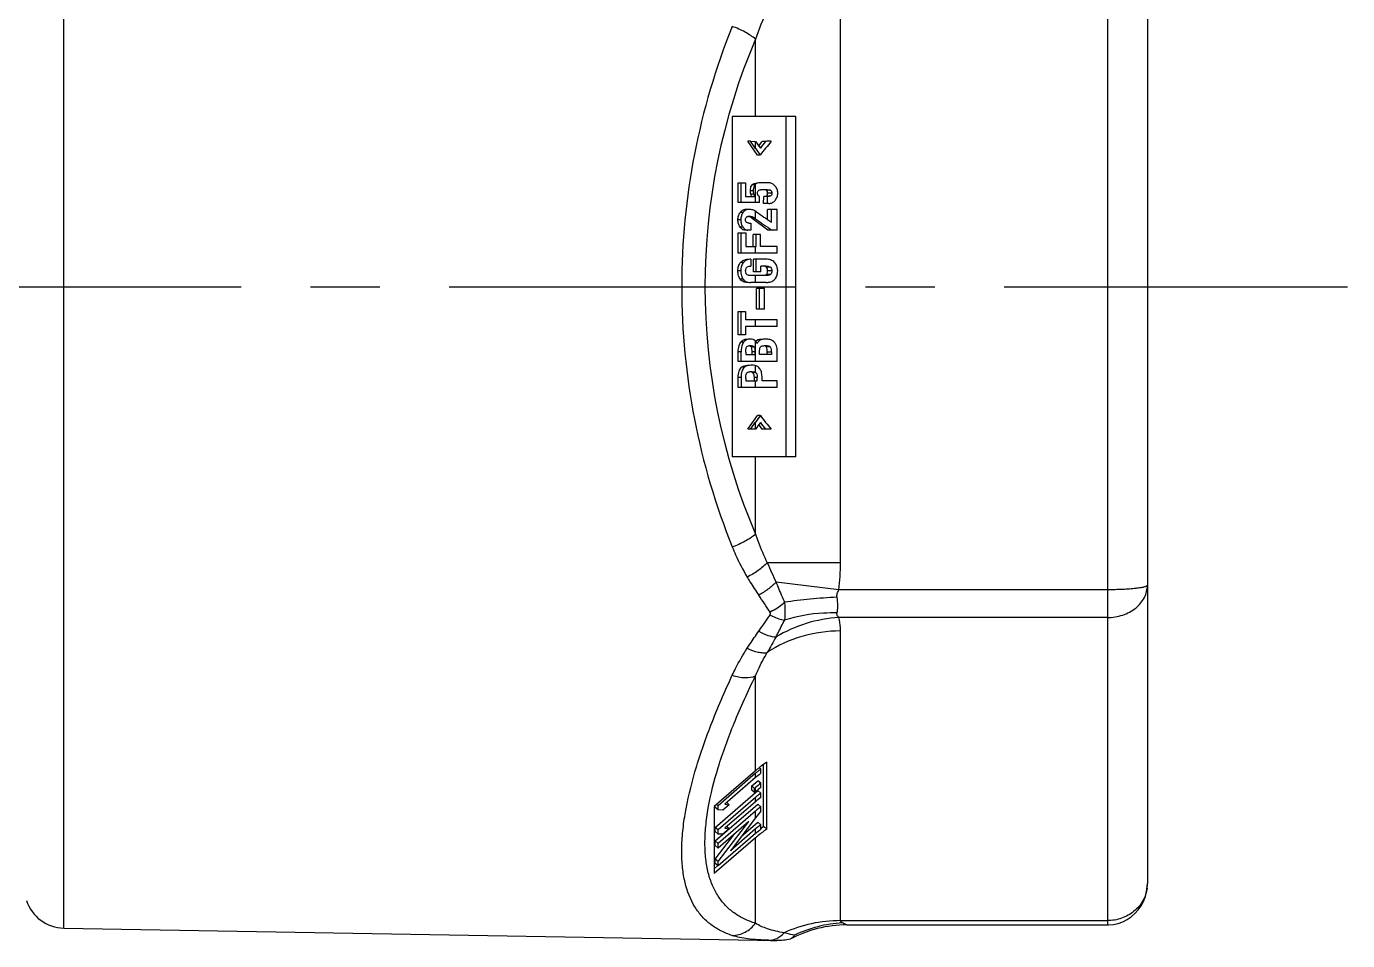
# Model space of a CAD drawing. Header units: millimetres. Extents: x 0 to 420, y 0 to 297.
# Drawn here: x 268.77 to 301.77, y 137.75 to 160.58 of the extents above; entities that cross this region are included whole.
import ezdxf

# ---------------------------------------------------------------- set-up
doc = ezdxf.new("R2010")
doc.units = ezdxf.units.MM
doc.header["$LTSCALE"] = 23.1
doc.linetypes.add('CENTER', pattern=[0.6, 0.375, -0.075, 0.075, -0.075])
doc.layers.get('0').update_dxf_attribs({"linetype": 'CONTINUOUS'})
doc.layers.add('STARTBEZUEGE', color=7, linetype='CONTINUOUS')

msp = doc.modelspace()

# ---------------------------------------------------------------- linework, layer by layer
at = {"color": 9, "linetype": 'CONTINUOUS'}
for p, q in [((269.7058, 138.0637), (269.7058, 170.0962)), ((295.7732, 170.0181), (295.7732, 138.1418)), ((289.1058, 147.183), (289.1058, 161.649)), ((286.9845, 158.3299), (286.9845, 160.2606)), ((286.9845, 157.5344), (286.9845, 157.7097)), ((286.9272, 156.4722), (286.8565, 156.4722)), ((286.969, 156.6219), (286.8983, 156.6219)), ((286.9845, 156.1786), (286.9845, 156.6376)), ((287.3605, 156.4865), (287.2612, 156.4865)), ((286.9378, 156.3908), (286.8671, 156.3908)), ((287.3517, 156.3419), (287.2536, 156.3419)), ((287.3915, 156.4133), (287.2876, 156.4133)), ((286.6738, 155.9338), (286.6031, 155.9338)), ((286.8968, 155.8278), (286.8261, 155.8278)), ((286.9726, 155.7865), (286.9019, 155.7865)), ((286.9845, 155.7776), (286.9845, 155.9671)), ((286.6158, 155.7501), (286.5451, 155.7501)), ((286.6696, 155.5701), (286.5989, 155.5701)), ((286.9845, 154.9144), (286.9845, 155.0858)), ((286.6158, 154.4751), (286.5451, 154.4751)), ((286.6817, 154.6851), (286.611, 154.6851)), ((287.3577, 154.564), (287.2588, 154.564)), ((287.3915, 154.4751), (287.2876, 154.4751)), ((286.6756, 154.2649), (286.6049, 154.2649)), ((286.9845, 154.1858), (286.9845, 154.3572)), ((287.3579, 154.3859), (287.2589, 154.3859)), ((286.9845, 153.0822), (286.9845, 153.2536)), ((286.6865, 152.6919), (286.6158, 152.6919)), ((286.9454, 152.5776), (286.8747, 152.5776)), ((286.9845, 152.2144), (286.9845, 152.7271)), ((287.116, 152.7551), (287.0414, 152.7551)), ((287.3507, 152.5754), (287.2527, 152.5754)), ((286.6234, 152.4544), (286.5527, 152.4544)), ((286.9719, 152.4522), (286.9012, 152.4522)), ((287.3808, 152.4479), (287.2785, 152.4479)), ((286.6234, 151.8136), (286.5527, 151.8136)), ((286.7075, 152.0664), (286.6368, 152.0664)), ((286.9864, 151.9381), (286.9156, 151.9381)), ((287.0269, 151.8094), (286.9557, 151.8094)), ((286.9845, 151.9395), (286.9845, 152.1068)), ((286.9845, 151.5608), (286.9845, 151.7322)), ((286.9845, 150.5215), (286.9845, 150.6979)), ((286.9845, 147.8992), (286.9845, 149.8299)), ((289.1058, 147.183), (287.2777, 147.183)), ((289.0685, 146.5109), (287.4989, 146.7015)), ((295.7732, 146.5109), (289.0685, 146.5109)), ((287.3472, 145.9555), (287.3473, 145.9552)), ((287.3486, 145.8826), (287.3473, 145.8805)), ((295.7732, 145.8181), (289.0685, 145.8181)), ((289.1058, 138.249), (289.1058, 145.482)), ((286.9845, 141.9911), (286.9845, 144.3629)), ((286.9845, 141.8209), (286.9845, 141.9279)), ((286.9845, 141.4663), (286.9845, 141.5733)), ((286.9845, 141.2187), (286.9845, 141.3258)), ((286.9845, 140.8186), (286.9845, 140.9846)), ((286.9845, 140.4226), (286.9845, 140.5376)), ((286.9845, 138.1822), (286.9845, 140.3159)), ((289.1058, 138.249), (295.7732, 138.249))]:
    msp.add_line(p, q, dxfattribs=at)
at = {"color": 7, "linetype": 'CONTINUOUS'}
for p, q in [((296.7732, 168.9875), (296.7732, 139.1728)), ((287.9897, 158.3299), (286.4046, 158.3299)), ((286.4046, 158.3299), (286.4046, 149.8299)), ((287.7481, 149.8299), (287.7481, 158.3299)), ((287.9897, 149.8299), (287.9897, 158.3299)), ((286.8598, 157.7108), (286.7891, 157.7108)), ((287.0315, 157.3679), (286.7891, 157.7108)), ((286.8598, 157.7108), (286.9845, 157.7097)), ((286.9845, 157.5344), (286.8598, 157.7108)), ((287.0683, 157.5936), (287.1504, 157.7097)), ((287.2344, 157.7097), (287.1504, 157.7097)), ((287.1055, 157.3679), (287.0315, 157.3679)), ((286.5527, 156.6715), (286.737, 156.6715)), ((286.5527, 156.1786), (286.5527, 156.6715)), ((286.6234, 156.1786), (286.6234, 156.6715)), ((286.737, 156.6715), (286.737, 156.334)), ((287.3279, 156.6715), (287.0879, 156.6715)), ((287.282, 156.5001), (287.1127, 156.5001)), ((287.0864, 156.1786), (286.5527, 156.1786)), ((286.737, 156.334), (286.9666, 156.334)), ((287.0864, 156.1786), (287.0864, 156.334)), ((287.1876, 156.1572), (287.1883, 156.334)), ((287.3192, 156.1572), (287.1876, 156.1572)), ((287.2769, 156.334), (287.1883, 156.334)), ((287.2769, 156.334), (287.276, 156.1572)), ((286.7908, 156.0072), (286.7201, 156.0072)), ((287.2929, 155.4919), (286.9019, 155.7865)), ((286.9845, 155.7776), (286.9726, 155.7865)), ((287.5287, 156.0072), (287.28, 156.0072)), ((287.28, 155.7605), (287.28, 156.0072)), ((287.3825, 155.6933), (287.3825, 156.0072)), ((287.5287, 155.4929), (287.5287, 156.0072)), ((286.8658, 155.4929), (286.7194, 155.4929)), ((286.8211, 155.6697), (286.8658, 155.6697)), ((286.8658, 155.6697), (286.8658, 155.4929)), ((287.3977, 155.4919), (287.2929, 155.4919)), ((286.5527, 155.4286), (286.7393, 155.4286)), ((286.5527, 154.9144), (286.5527, 155.4286)), ((286.6234, 154.9144), (286.6234, 155.4286)), ((286.7393, 155.4286), (286.7393, 155.0858)), ((287.1119, 155.3858), (286.9262, 155.3858)), ((286.9262, 155.0858), (286.9262, 155.3858)), ((286.9969, 155.0858), (286.9969, 155.3858)), ((287.1119, 155.0858), (287.1119, 155.3858)), ((287.5287, 154.9144), (286.5527, 154.9144)), ((286.7393, 155.0858), (286.9969, 155.0858)), ((287.5287, 155.0858), (287.1119, 155.0858)), ((287.5287, 154.9144), (287.5287, 155.0858)), ((286.8658, 154.7644), (286.8658, 154.5929)), ((287.2521, 154.7644), (286.9338, 154.7644)), ((286.9338, 154.4504), (286.9338, 154.7644)), ((287.1167, 154.4504), (286.9338, 154.4504)), ((287.0046, 154.4504), (287.0046, 154.7644)), ((287.2521, 154.5929), (287.1167, 154.5929)), ((287.1167, 154.4504), (287.1167, 154.5929)), ((287.253, 154.3572), (286.859, 154.3572)), ((287.253, 154.1858), (286.859, 154.1858)), ((287.2117, 154.0347), (287.0088, 154.0347)), ((287.0088, 153.5215), (287.0088, 154.0347)), ((287.0816, 153.5215), (287.0816, 154.0347)), ((287.2117, 153.5215), (287.2117, 154.0347)), ((286.5527, 153.4572), (286.7385, 153.4572)), ((286.5527, 152.8786), (286.5527, 153.4572)), ((286.6234, 152.8786), (286.6234, 153.4572)), ((286.7385, 153.4572), (286.7385, 153.2536)), ((287.2117, 153.5215), (287.0088, 153.5215)), ((287.5287, 153.2536), (286.7385, 153.2536)), ((287.5287, 153.0822), (287.5287, 153.2536)), ((286.7385, 152.8786), (286.5527, 152.8786)), ((287.5287, 153.0822), (286.7385, 153.0822)), ((286.7385, 153.0822), (286.7385, 152.8786)), ((287.5287, 152.2144), (287.5287, 152.4608)), ((286.5527, 152.2144), (286.5527, 152.4544)), ((287.5287, 152.2144), (286.5527, 152.2144)), ((286.6234, 152.2144), (286.6234, 152.4544)), ((286.7393, 152.4458), (286.7393, 152.3858)), ((286.7393, 152.3858), (286.9734, 152.3858)), ((286.9027, 152.3858), (286.9012, 152.4522)), ((286.9734, 152.3858), (286.9719, 152.4522)), ((287.0816, 152.3858), (287.0816, 152.4394)), ((287.3825, 152.3858), (287.0816, 152.3858)), ((287.28, 152.3858), (287.2785, 152.4479)), ((286.5527, 151.5608), (286.5527, 151.8136)), ((286.6234, 151.8136), (286.6234, 151.5608)), ((286.8552, 151.9583), (286.8954, 151.9583)), ((286.9557, 151.7322), (286.9557, 151.8094)), ((287.0269, 151.7322), (287.0269, 151.8094)), ((287.149, 151.7322), (287.149, 151.8008)), ((287.5287, 151.5608), (286.5527, 151.5608)), ((286.7393, 151.7901), (286.7393, 151.7322)), ((286.7393, 151.7322), (287.0269, 151.7322)), ((287.5287, 151.7322), (287.149, 151.7322)), ((287.5287, 151.5608), (287.5287, 151.7322)), ((286.7891, 150.5215), (287.0315, 150.8644)), ((287.1055, 150.8644), (287.0315, 150.8644)), ((286.9845, 150.5215), (286.7891, 150.5215)), ((286.8598, 150.5215), (286.9845, 150.6979)), ((287.1504, 150.5215), (287.0683, 150.6377)), ((287.3763, 150.5215), (287.1504, 150.5215)), ((287.9897, 149.8299), (286.4046, 149.8299)), ((287.4142, 145.9911), (287.3473, 145.9552)), ((287.3473, 145.8805), (287.4106, 145.849)), ((286.9845, 141.9911), (285.9526, 141.0974)), ((286.9845, 141.9279), (286.051, 141.1195)), ((287.1155, 142.0347), (287.0774, 142.0677)), ((287.1155, 141.9277), (287.1155, 142.0347)), ((287.1813, 140.6088), (287.1813, 142.1467)), ((287.2689, 140.5329), (287.2689, 142.2081)), ((286.9845, 141.8209), (286.2204, 141.1591)), ((286.8886, 141.6128), (287.04, 141.7439)), ((286.9593, 141.5515), (286.8886, 141.6128)), ((286.8886, 141.5057), (286.8886, 141.6128)), ((286.9845, 141.5733), (286.9593, 141.5515)), ((287.1145, 141.6794), (287.04, 141.7439)), ((287.1145, 141.5723), (287.1145, 141.6794)), ((285.9803, 140.5786), (287.0409, 141.4971)), ((286.9845, 141.3258), (286.051, 140.5173)), ((286.9593, 141.4445), (286.8886, 141.5057)), ((286.9593, 141.4445), (286.9593, 141.5515)), ((286.9845, 141.4663), (286.9593, 141.4445)), ((287.1155, 141.4326), (287.0409, 141.4971)), ((287.1155, 141.3255), (287.1155, 141.4326)), ((285.9526, 141.0974), (285.9526, 139.4222)), ((285.9803, 140.2374), (287.0409, 141.1559)), ((285.9803, 141.0737), (285.9803, 141.1214)), ((286.051, 141.0124), (285.9803, 141.0737)), ((286.051, 141.1195), (286.0145, 141.1511)), ((286.051, 141.0124), (286.051, 141.1195)), ((286.1693, 141.0078), (286.051, 141.0124)), ((286.9845, 140.9846), (286.051, 140.1761)), ((286.3263, 141.1438), (286.1693, 141.0078)), ((286.9845, 141.2187), (286.2204, 140.557)), ((286.2204, 141.1591), (286.3263, 141.1438)), ((286.3263, 141.1438), (286.2645, 141.1974)), ((287.1155, 141.0914), (287.0409, 141.1559)), ((287.1155, 140.9823), (287.1155, 141.0914)), ((286.051, 139.7252), (286.8136, 140.7228)), ((286.8136, 140.7228), (286.051, 140.0624)), ((286.3263, 140.5417), (286.2645, 140.5952)), ((286.9845, 140.8186), (286.3566, 139.9939)), ((286.6303, 140.3534), (287.0419, 140.7098)), ((287.1165, 140.6452), (287.0419, 140.7098)), ((287.1155, 140.5294), (287.1165, 140.6452)), ((287.1157, 140.552), (287.1813, 140.6088)), ((287.2689, 140.5329), (287.1813, 140.6088)), ((286.9845, 140.3159), (285.9526, 139.4222)), ((286.051, 140.5173), (285.9803, 140.5786)), ((285.9803, 140.4715), (285.9803, 140.5786)), ((286.051, 140.4103), (285.9803, 140.4715)), ((285.9803, 139.7864), (286.4659, 140.4217)), ((286.051, 140.4103), (286.051, 140.5173)), ((286.9845, 140.4226), (286.051, 139.6141)), ((286.1693, 140.4057), (286.051, 140.4103)), ((286.3263, 140.5417), (286.1693, 140.4057)), ((286.2204, 140.557), (286.3263, 140.5417)), ((286.9845, 140.5376), (286.3566, 139.9939)), ((286.051, 140.1761), (285.9803, 140.2374)), ((285.9803, 140.1236), (285.9803, 140.2374)), ((286.051, 140.0624), (285.9803, 140.1236)), ((286.051, 140.0624), (286.051, 140.1761)), ((285.9526, 139.5447), (286.0432, 139.6232)), ((286.051, 139.7252), (285.9803, 139.7864)), ((285.9803, 139.6754), (285.9803, 139.7864)), ((286.051, 139.6141), (285.9803, 139.6754)), ((286.051, 139.6141), (286.051, 139.7252)), ((296.7732, 139.1724), (296.7732, 139.1728)), ((269.7058, 138.0637), (287.5156, 137.7528)), ((289.2678, 138.1418), (295.7732, 138.1418))]:
    msp.add_line(p, q, dxfattribs=at)
msp.add_lwpolyline([(295.7732, 138.1418), (295.8054, 138.1424), (295.9255, 138.1538), (296.0433, 138.18), (296.1575, 138.2208), (296.2665, 138.2756), (296.3684, 138.3439), (296.4619, 138.4247), (296.5453, 138.5169), (296.6173, 138.6193), (296.6768, 138.7306), (296.7231, 138.85), (296.7547, 138.9753), (296.771, 139.1048), (296.7732, 139.1724)], dxfattribs=at)
at = {"color": 9, "linetype": 'CONTINUOUS'}
for centre, radius, start, end in [((302.4476, 154.0899), 17.3056, 157.97597, 180.03294), ((301.4785, 154.08), 15.7568, 156.90482, 203.09525), ((302.4476, 154.07), 17.3055, 179.96701, 202.02408), ((329.7988, 166.4261), 46.6727, 204.34942, 204.99988), ((271.6401, 135.7408), 18.7363, 33.03589, 34.57966), ((286.4941, 147.619), 1.8699, 299.47556, 310.57956), ((277.8774, 152.1265), 11.3441, 324.0976, 326.59269), ((344.8543, 112.4373), 66.1192, 150.164233, 150.551788), ((295.9141, 139.1732), 0.8591, 352.64456, 353.44194), ((295.913, 139.1733), 0.8602, 353.4452, 359.96317), ((289.3436, 134.9811), 3.2179, 93.34777, 115.51671), ((287.7316, 150.2125), 12.4616, 268.06365, 268.98877)]:
    msp.add_arc(centre, radius, start, end, dxfattribs=at)
at = {"color": 7, "linetype": 'CONTINUOUS'}
for centre, radius, start, end in [((293.4892, 162.3396), 7.9846, 215.44029, 216.92631), ((287.0747, 156.5337), 0.1376, 137.82759, 140.15522), ((287.0713, 156.5368), 0.133, 130.74538, 137.84451), ((286.7509, 155.5825), 0.2565, 72.95037, 80.37525), ((286.822, 155.5841), 0.2549, 72.93312, 90.02508), ((286.8044, 155.6693), 0.3481, 58.83137, 61.11596), ((287.2046, 154.4404), 0.077, 305.77537, 314.8836), ((287.2011, 154.4436), 0.0817, 315.02974, 324.40305), ((287.0913, 152.6345), 0.1304, 112.46668, 121.61025), ((293.4892, 145.8916), 7.9846, 143.07372, 144.55974), ((288.8533, 139.833), 2.8547, 129.10236, 130.89121), ((288.8465, 139.7779), 2.8442, 130.06712, 130.89295), ((288.8646, 139.6493), 2.8723, 127.51413, 130.88588), ((288.8641, 139.7568), 2.8717, 128.35591, 130.06567), ((288.8701, 139.8125), 2.8813, 128.48266, 129.10419), ((288.8754, 139.8058), 2.8898, 128.29424, 128.48287), ((288.8813, 139.7352), 2.8993, 127.52049, 128.35726), ((288.8826, 139.7966), 2.9015, 127.33512, 128.29372), ((288.9125, 139.7569), 2.9512, 123.8426, 127.32773), ((288.8644, 139.402), 2.8721, 127.53914, 130.88599), ((288.8644, 139.295), 2.8721, 127.53914, 130.88599), ((288.8586, 139.1614), 2.863, 128.3538, 130.88919), ((288.8646, 139.0472), 2.8723, 127.51413, 130.88588), ((288.8813, 139.1331), 2.8993, 127.52049, 128.35726), ((288.8646, 138.813), 2.8723, 127.51413, 130.88588), ((288.8648, 138.3659), 2.8726, 127.48912, 130.88577), ((288.8646, 138.251), 2.8723, 127.51413, 130.88588), ((288.8502, 138.1614), 2.85, 129.51442, 130.89209), ((288.8631, 138.146), 2.8701, 129.10432, 129.51557), ((288.8848, 138.1188), 2.9049, 126.27376, 129.09931), ((288.919, 138.0723), 2.9626, 123.84634, 126.2748), ((269.7233, 139.0635), 1, 198.18159, 269), ((289.2678, 135.1418), 3, 90, 118.2099)]:
    msp.add_arc(centre, radius, start, end, dxfattribs=at)
for centre, major_axis, ratio, start_param, end_param in [((289.1058, 157.5344), (-2.7716, 2.7716), 0.4142136, 1.1780978, 1.2336084), ((289.1058, 157.202), (2.7734, 2.7612), 0.4142107, -4.4890869, -4.3736411), ((289.1058, 157.375), (2.7716, 2.7716), 0.4142136, -4.4314756, -4.3755577), ((289.1058, 157.7077), (3, 0.0129), 0.0043128, 2.1852194, 2.2443897), ((289.1058, 155.7776), (2.9713, -1.2757), 0.3243691, -2.2178229, -2.0381616), ((289.1058, 155.9699), (2.9711, -1.279), 0.3248481, -2.2017754, -2.0437641), ((289.1058, 155.4881), (3, 0.0148), 0.0049435, 2.1243309, 2.1765087), ((289.1058, 167.4042), (-2.1226, 87.0002), 0.0243684, -4.5402146, -4.5394895), ((289.1058, 150.6979), (2.7716, 2.7716), 0.4142136, 1.9079848, 1.9634954), ((289.1058, 151.0303), (-2.7734, 2.7612), 0.4142107, 1.2320478, 1.3474937), ((289.1058, 150.8562), (-2.7716, 2.7716), 0.4142136, 1.2339655, 1.2898834), ((289.1058, 138.9815), (1.8107, 3.0118), 0.7941975, 1.3733751, 1.4333536)]:
    msp.add_ellipse(centre, major_axis=major_axis, ratio=ratio, start_param=start_param, end_param=end_param, dxfattribs=at)
at = {"color": 9, "linetype": 'CONTINUOUS'}
for points, knots in [([(287.6995, 161.649), (287.5365, 161.4454), (287.2623, 160.9951), (287.068, 160.5087), (286.9845, 160.2606)], [0, 0, 0, 0, 0.499119, 1, 1, 1, 1]), ([(286.9845, 160.2606), (286.9465, 160.293), (286.8621, 160.3559), (286.6724, 160.4706), (286.5147, 160.5407), (286.4049, 160.5794)], [0, 0, 0, 0, 0.2254277, 0.4741707, 1, 1, 1, 1]), ([(286.9845, 147.8993), (286.9465, 147.8669), (286.8621, 147.804), (286.6724, 147.6893), (286.5147, 147.6192), (286.4049, 147.5805)], [0, 0, 0, 0, 0.2254278, 0.4741707, 1, 1, 1, 1]), ([(286.9845, 147.8992), (287.0052, 147.8379), (287.0909, 147.5945), (287.1916, 147.3561), (287.2777, 147.183)], [0, 0, 0, 0, 0.2507749, 1, 1, 1, 1]), ([(286.4049, 147.5805), (286.4313, 147.5154), (286.5407, 147.2576), (286.6684, 147.0074), (286.7763, 146.8274)], [0, 0, 0, 0, 0.2508523, 1, 1, 1, 1]), ([(287.2777, 147.183), (287.2069, 147.112), (287.0471, 146.981), (286.8704, 146.8745), (286.7763, 146.8274)], [0, 0, 0, 0, 0.4876151, 1, 1, 1, 1]), ([(286.7763, 146.8274), (286.7993, 146.7889), (286.8925, 146.6357), (286.9901, 146.4852), (287.0664, 146.3747)], [0, 0, 0, 0, 0.2505215, 1, 1, 1, 1]), ([(287.4989, 146.7015), (287.4356, 146.6377), (287.2978, 146.5191), (287.146, 146.4192), (287.0664, 146.3747)], [0, 0, 0, 0, 0.4962703, 1, 1, 1, 1]), ([(287.4989, 146.7015), (287.5153, 146.6584), (287.5814, 146.489), (287.6531, 146.3218), (287.7105, 146.1988)], [0, 0, 0, 0, 0.2535962, 1, 1, 1, 1]), ([(295.7732, 145.8181), (295.9028, 145.8181), (296.1573, 145.858), (296.4876, 146.0311), (296.6818, 146.2592), (296.76, 146.4665), (296.7731, 146.5736), (296.7732, 146.6263)], [0, 0, 0, 0, 0.2742795, 0.53466, 0.7743442, 0.8883212, 1, 1, 1, 1]), ([(296.7732, 146.6263), (296.7731, 146.6165), (296.7546, 146.6027), (296.7282, 146.5918), (296.6948, 146.581), (296.6532, 146.5711), (296.5812, 146.5574), (296.4727, 146.5429), (296.323, 146.529), (296.087, 146.5148), (295.9011, 146.5109), (295.7732, 146.5109)], [0, 0, 0, 0, 0.0289746, 0.0545398, 0.0884791, 0.1306866, 0.1809112, 0.3038346, 0.4531189, 0.623276, 1, 1, 1, 1]), ([(289.0202, 146.3232), (288.7959, 146.314), (288.358, 146.2846), (287.9222, 146.2316), (287.7105, 146.1988)], [0, 0, 0, 0, 0.5117301, 1, 1, 1, 1]), ([(287.7105, 146.1988), (287.7107, 146.1779), (287.7133, 146.1366), (287.7181, 146.0566), (287.7221, 145.9608), (287.7184, 145.8683), (287.7135, 145.7992), (287.7108, 145.7665), (287.7105, 145.7508)], [0, 0, 0, 0, 0.1401358, 0.2761593, 0.5365535, 0.780707, 0.8946243, 1, 1, 1, 1]), ([(289.0202, 146.3232), (289.0137, 146.355), (289.0222, 146.4234), (289.0519, 146.4821), (289.0685, 146.5109)], [0, 0, 0, 0, 0.4946711, 1, 1, 1, 1]), ([(289.0202, 145.9312), (289.0282, 145.9587), (289.037, 146.0188), (289.0403, 146.15), (289.0345, 146.2536), (289.0202, 146.3232)], [0, 0, 0, 0, 0.2173461, 0.4592443, 1, 1, 1, 1]), ([(287.3486, 145.8826), (287.3481, 145.8818), (287.3462, 145.8788), (287.3486, 145.8836), (287.3497, 145.8858), (287.3512, 145.8894), (287.352, 145.893), (287.3533, 145.899), (287.3548, 145.9068), (287.3554, 145.9197), (287.3543, 145.9323), (287.352, 145.9431), (287.3499, 145.9498), (287.3478, 145.9532), (287.347, 145.9555)], [0, 0, 0, 0, 0.0354534, 0.0681066, 0.1188275, 0.1556389, 0.2050531, 0.2603738, 0.3835444, 0.5007336, 0.7387678, 0.8520226, 0.9129495, 1, 1, 1, 1]), ([(289.0202, 145.9312), (288.9076, 145.9345), (288.4656, 145.9293), (288.0237, 145.852), (287.7105, 145.7508)], [0, 0, 0, 0, 0.2550732, 1, 1, 1, 1]), ([(289.0685, 145.8181), (289.0603, 145.8252), (289.0447, 145.8404), (289.026, 145.8669), (289.0153, 145.8982), (289.0172, 145.9206), (289.0202, 145.9312)], [0, 0, 0, 0, 0.2519813, 0.4992206, 0.744004, 1, 1, 1, 1]), ([(287.4106, 145.849), (287.4611, 145.8252), (287.559, 145.7854), (287.6615, 145.7587), (287.7105, 145.7508)], [0, 0, 0, 0, 0.529213, 1, 1, 1, 1]), ([(289.0685, 145.8181), (288.7925, 145.8013), (288.2441, 145.7011), (287.7346, 145.4745), (287.4989, 145.3326)], [0, 0, 0, 0, 0.5012852, 1, 1, 1, 1]), ([(287.4989, 145.3326), (287.5156, 145.3664), (287.5851, 145.5063), (287.6555, 145.6457), (287.7105, 145.7507)], [0, 0, 0, 0, 0.2411098, 1, 1, 1, 1]), ([(289.1058, 145.482), (289.1058, 145.5101), (289.1033, 145.6229), (289.0885, 145.7357), (289.0685, 145.8181)], [0, 0, 0, 0, 0.2487204, 1, 1, 1, 1]), ([(286.7763, 145.0505), (286.7994, 145.0861), (286.8936, 145.229), (286.9909, 145.37), (287.0664, 145.4742)], [0, 0, 0, 0, 0.2479172, 1, 1, 1, 1]), ([(287.0664, 145.4742), (287.1394, 145.4336), (287.2787, 145.3696), (287.4298, 145.3351), (287.4989, 145.3326)], [0, 0, 0, 0, 0.5472456, 1, 1, 1, 1]), ([(289.1058, 145.482), (288.7807, 145.482), (288.1354, 145.3914), (287.5416, 145.1195), (287.2777, 144.9439)], [0, 0, 0, 0, 0.5063261, 1, 1, 1, 1]), ([(286.4049, 144.3769), (286.4315, 144.4339), (286.5434, 144.6647), (286.6706, 144.8883), (286.7763, 145.0505)], [0, 0, 0, 0, 0.2453915, 1, 1, 1, 1]), ([(286.7763, 145.0505), (286.8625, 145.009), (286.9926, 144.9604), (287.1643, 144.9354), (287.2422, 144.9381), (287.2777, 144.9439)], [0, 0, 0, 0, 0.553214, 0.7920344, 1, 1, 1, 1]), ([(286.9845, 144.3629), (287.0053, 144.4118), (287.0931, 144.6103), (287.1936, 144.8033), (287.2777, 144.9439)], [0, 0, 0, 0, 0.2450096, 1, 1, 1, 1]), ([(286.4049, 137.8774), (286.3077, 137.9086), (286.1205, 137.9843), (285.8651, 138.1427), (285.6443, 138.3447), (285.3928, 138.6815), (285.2318, 139.1053), (285.1542, 139.5792), (285.1351, 139.9889), (285.1578, 140.4356), (285.2467, 141.1035), (285.4674, 142.0148), (285.8703, 143.1738), (286.2136, 143.9668), (286.4049, 144.3769)], [0, 0, 0, 0, 0.0422442, 0.0831395, 0.1237756, 0.1654001, 0.2561897, 0.3076485, 0.3639798, 0.4255678, 0.49258, 0.6426299, 0.8126757, 1, 1, 1, 1]), ([(286.9845, 138.1822), (286.8879, 138.2118), (286.7019, 138.2833), (286.4471, 138.4333), (286.2262, 138.6248), (286.0424, 138.8582), (285.8982, 139.1327), (285.7951, 139.4473), (285.7339, 139.8005), (285.7147, 140.1911), (285.7375, 140.617), (285.8269, 141.2538), (286.0485, 142.1218), (286.4516, 143.2229), (286.794, 143.9745), (286.9845, 144.3629)], [0, 0, 0, 0, 0.0435738, 0.0855323, 0.1269082, 0.168933, 0.2128888, 0.2599595, 0.3111142, 0.3670568, 0.4282265, 0.4948251, 0.6441055, 0.813438, 1, 1, 1, 1]), ([(286.4049, 144.3769), (286.5076, 144.3434), (286.7016, 144.3036), (286.9038, 144.3274), (286.9845, 144.3629)], [0, 0, 0, 0, 0.5508278, 1, 1, 1, 1]), ([(296.7661, 139.0633), (296.759, 139.0079), (296.7336, 138.8978), (296.6642, 138.7423), (296.5655, 138.6009), (296.3985, 138.4365), (296.1339, 138.2892), (295.8936, 138.249), (295.7732, 138.249)], [0, 0, 0, 0, 0.1198453, 0.2408753, 0.3634751, 0.4879747, 0.7415093, 1, 1, 1, 1]), ([(286.4049, 137.8774), (286.5148, 137.8804), (286.7395, 137.9411), (286.9149, 138.0922), (286.9845, 138.1822)], [0, 0, 0, 0, 0.4915857, 1, 1, 1, 1]), ([(287.6995, 137.9458), (287.5586, 137.9691), (287.311, 138.0226), (287.0775, 138.1246), (286.9845, 138.1822)], [0, 0, 0, 0, 0.5663488, 1, 1, 1, 1]), ([(287.3105, 137.758), (287.3811, 137.7577), (287.5301, 137.7941), (287.6481, 137.8889), (287.6995, 137.9458)], [0, 0, 0, 0, 0.4791996, 1, 1, 1, 1]), ([(289.1058, 138.249), (288.8629, 138.249), (288.3792, 138.1982), (287.9171, 138.0458), (287.6995, 137.9458)], [0, 0, 0, 0, 0.5036028, 1, 1, 1, 1]), ([(287.9574, 137.8851), (287.8925, 137.8984), (287.8064, 137.9186), (287.7208, 137.9404), (287.6995, 137.9458)], [0, 0, 0, 0, 0.7507789, 1, 1, 1, 1]), ([(289.1557, 138.1935), (289.1489, 138.1967), (289.1361, 138.2034), (289.1198, 138.216), (289.1085, 138.2312), (289.1058, 138.2432), (289.1058, 138.249)], [0, 0, 0, 0, 0.2883105, 0.5479719, 0.7799099, 1, 1, 1, 1]), ([(289.2678, 138.1418), (289.2706, 138.1409), (289.2467, 138.1511), (289.2363, 138.1567), (289.1954, 138.175), (289.1705, 138.1866), (289.1557, 138.1935)], [0, 0, 0, 0, 0.0736865, 0.2842035, 0.6033851, 1, 1, 1, 1]), ([(287.3105, 137.758), (287.1361, 137.764), (286.8312, 137.7811), (286.5292, 137.8374), (286.4049, 137.8774)], [0, 0, 0, 0, 0.5719629, 1, 1, 1, 1])]:
    msp.add_open_spline(points, degree=3, knots=knots, dxfattribs=at)
at = {"color": 7, "linetype": 'CONTINUOUS'}
for points, knots in [([(286.8565, 156.4722), (286.8565, 156.4878), (286.859, 156.5397), (286.8748, 156.5937), (286.8983, 156.6219)], [0, 0, 0, 0, 0.2985455, 1, 1, 1, 1]), ([(286.8671, 156.3908), (286.8653, 156.3968), (286.8588, 156.4235), (286.8565, 156.4511), (286.8565, 156.4722)], [0, 0, 0, 0, 0.229131, 1, 1, 1, 1]), ([(286.8983, 156.6219), (286.9116, 156.6377), (286.9479, 156.6647), (286.9921, 156.6715), (287.0148, 156.6715)], [0, 0, 0, 0, 0.4764544, 1, 1, 1, 1]), ([(286.969, 156.6219), (286.9619, 156.6134), (286.9336, 156.5686), (286.9272, 156.5136), (286.9272, 156.4722)], [0, 0, 0, 0, 0.2116012, 1, 1, 1, 1]), ([(286.9272, 156.4722), (286.9272, 156.4647), (286.928, 156.4373), (286.9323, 156.4099), (286.9378, 156.3908)], [0, 0, 0, 0, 0.2738353, 1, 1, 1, 1]), ([(287.0879, 156.6715), (287.0698, 156.6715), (287.0326, 156.6675), (286.9987, 156.6498), (286.9845, 156.6376)], [0, 0, 0, 0, 0.4927439, 1, 1, 1, 1]), ([(287.0338, 156.4229), (287.0338, 156.4349), (287.0366, 156.458), (287.0504, 156.4775), (287.0587, 156.4841)], [0, 0, 0, 0, 0.5310069, 1, 1, 1, 1]), ([(287.0587, 156.4841), (287.0626, 156.4872), (287.0789, 156.4972), (287.0986, 156.5001), (287.1127, 156.5001)], [0, 0, 0, 0, 0.2596394, 1, 1, 1, 1]), ([(287.2612, 156.4865), (287.2537, 156.4915), (287.2361, 156.497), (287.2185, 156.499), (287.2097, 156.4996)], [0, 0, 0, 0, 0.506846, 1, 1, 1, 1]), ([(287.2876, 156.4133), (287.2876, 156.4198), (287.2867, 156.4437), (287.2796, 156.47), (287.2666, 156.4821)], [0, 0, 0, 0, 0.2678669, 1, 1, 1, 1]), ([(287.282, 156.5001), (287.2952, 156.5001), (287.3217, 156.4987), (287.3488, 156.4932), (287.3605, 156.4865)], [0, 0, 0, 0, 0.4946324, 1, 1, 1, 1]), ([(287.4758, 156.5944), (287.4569, 156.6173), (287.4134, 156.6571), (287.3553, 156.6715), (287.3279, 156.6715)], [0, 0, 0, 0, 0.5198632, 1, 1, 1, 1]), ([(287.3605, 156.4865), (287.366, 156.4833), (287.3764, 156.4744), (287.3895, 156.4495), (287.3915, 156.4277), (287.3915, 156.4133)], [0, 0, 0, 0, 0.2309828, 0.4794859, 1, 1, 1, 1]), ([(287.5399, 156.4144), (287.5399, 156.4474), (287.5296, 156.5129), (287.4959, 156.5699), (287.4758, 156.5944)], [0, 0, 0, 0, 0.5106535, 1, 1, 1, 1]), ([(286.8959, 156.334), (286.8928, 156.3378), (286.8802, 156.355), (286.8716, 156.375), (286.8671, 156.3908)], [0, 0, 0, 0, 0.230048, 1, 1, 1, 1]), ([(286.9378, 156.3908), (286.9394, 156.3851), (286.9462, 156.3649), (286.9569, 156.346), (286.9666, 156.334)], [0, 0, 0, 0, 0.2760631, 1, 1, 1, 1]), ([(287.0864, 156.334), (287.0782, 156.334), (287.0605, 156.3417), (287.0508, 156.3569), (287.0464, 156.3652)], [0, 0, 0, 0, 0.4656135, 1, 1, 1, 1]), ([(287.2536, 156.3419), (287.2605, 156.3454), (287.274, 156.3563), (287.281, 156.372), (287.2835, 156.3805)], [0, 0, 0, 0, 0.4639662, 1, 1, 1, 1]), ([(287.3517, 156.3419), (287.3459, 156.3394), (287.3333, 156.3368), (287.3082, 156.3343), (287.2894, 156.334), (287.2769, 156.334)], [0, 0, 0, 0, 0.2538624, 0.5043383, 1, 1, 1, 1]), ([(287.3192, 156.1572), (287.3472, 156.1572), (287.4062, 156.1722), (287.4514, 156.2114), (287.4714, 156.2341)], [0, 0, 0, 0, 0.4808693, 1, 1, 1, 1]), ([(287.3915, 156.4133), (287.3915, 156.3982), (287.3877, 156.375), (287.3697, 156.3518), (287.3578, 156.3446), (287.3517, 156.3419)], [0, 0, 0, 0, 0.5247993, 0.7704828, 1, 1, 1, 1]), ([(287.4714, 156.2341), (287.4926, 156.258), (287.5287, 156.3145), (287.5399, 156.3809), (287.5399, 156.4144)], [0, 0, 0, 0, 0.4885516, 1, 1, 1, 1]), ([(286.5451, 155.7501), (286.5451, 155.7834), (286.5538, 155.8491), (286.5842, 155.9082), (286.6031, 155.9338)], [0, 0, 0, 0, 0.5121337, 1, 1, 1, 1]), ([(286.6031, 155.9338), (286.6186, 155.9549), (286.6446, 155.9832), (286.688, 156.004), (286.7096, 156.0072), (286.7201, 156.0072)], [0, 0, 0, 0, 0.5498619, 0.7797837, 1, 1, 1, 1]), ([(286.6738, 155.9338), (286.6549, 155.9082), (286.6246, 155.8491), (286.6158, 155.7834), (286.6158, 155.7501)], [0, 0, 0, 0, 0.4878663, 1, 1, 1, 1]), ([(286.7908, 156.0072), (286.7803, 156.0072), (286.7587, 156.004), (286.7153, 155.9832), (286.6893, 155.9549), (286.6738, 155.9338)], [0, 0, 0, 0, 0.2202163, 0.4501381, 1, 1, 1, 1]), ([(286.7355, 155.7501), (286.7355, 155.7639), (286.7387, 155.7904), (286.7542, 155.8129), (286.7637, 155.8205)], [0, 0, 0, 0, 0.5337061, 1, 1, 1, 1]), ([(286.7637, 155.8205), (286.7679, 155.8239), (286.7854, 155.8351), (286.8067, 155.839), (286.8219, 155.839)], [0, 0, 0, 0, 0.2636483, 1, 1, 1, 1]), ([(286.9135, 155.998), (286.8975, 156.002), (286.8565, 156.0062), (286.8155, 156.0072), (286.7908, 156.0072)], [0, 0, 0, 0, 0.4000776, 1, 1, 1, 1]), ([(286.9019, 155.7865), (286.896, 155.791), (286.8725, 155.8076), (286.8466, 155.8215), (286.8261, 155.8278)], [0, 0, 0, 0, 0.2578512, 1, 1, 1, 1]), ([(286.8968, 155.8278), (286.9035, 155.8257), (286.9305, 155.8154), (286.9552, 155.7997), (286.9726, 155.7865)], [0, 0, 0, 0, 0.2428676, 1, 1, 1, 1]), ([(286.9725, 155.9741), (286.9675, 155.9768), (286.9486, 155.9866), (286.9285, 155.9942), (286.9135, 155.998)], [0, 0, 0, 0, 0.2697279, 1, 1, 1, 1]), ([(286.5989, 155.5701), (286.5813, 155.5955), (286.5532, 155.6537), (286.5451, 155.7176), (286.5451, 155.7501)], [0, 0, 0, 0, 0.48786, 1, 1, 1, 1]), ([(286.7194, 155.4929), (286.7083, 155.4929), (286.6858, 155.4962), (286.6407, 155.5179), (286.6143, 155.5478), (286.5989, 155.5701)], [0, 0, 0, 0, 0.2227, 0.4531748, 1, 1, 1, 1]), ([(286.6158, 155.7501), (286.6158, 155.7176), (286.6239, 155.6537), (286.652, 155.5955), (286.6696, 155.5701)], [0, 0, 0, 0, 0.51214, 1, 1, 1, 1]), ([(286.6696, 155.5701), (286.685, 155.5478), (286.7114, 155.5179), (286.7565, 155.4962), (286.7791, 155.4929), (286.7901, 155.4929)], [0, 0, 0, 0, 0.5468252, 0.7773, 1, 1, 1, 1]), ([(286.7605, 155.6836), (286.7584, 155.6851), (286.7501, 155.6922), (286.7444, 155.7021), (286.7415, 155.71)], [0, 0, 0, 0, 0.2315306, 1, 1, 1, 1]), ([(286.8211, 155.6697), (286.816, 155.6697), (286.7953, 155.6703), (286.7733, 155.6746), (286.7605, 155.6836)], [0, 0, 0, 0, 0.2472218, 1, 1, 1, 1]), ([(286.5451, 154.4751), (286.5451, 154.5149), (286.5532, 154.5903), (286.5887, 154.6584), (286.611, 154.6851)], [0, 0, 0, 0, 0.5339634, 1, 1, 1, 1]), ([(286.6049, 154.2649), (286.584, 154.2911), (286.5521, 154.3602), (286.5451, 154.4347), (286.5451, 154.4751)], [0, 0, 0, 0, 0.4528033, 1, 1, 1, 1]), ([(286.611, 154.6851), (286.6321, 154.7103), (286.6893, 154.7536), (286.7594, 154.7644), (286.7951, 154.7644)], [0, 0, 0, 0, 0.4800441, 1, 1, 1, 1]), ([(286.6817, 154.6851), (286.6594, 154.6584), (286.6239, 154.5903), (286.6158, 154.5149), (286.6158, 154.4751)], [0, 0, 0, 0, 0.4660366, 1, 1, 1, 1]), ([(286.6158, 154.4751), (286.6158, 154.4347), (286.6228, 154.3602), (286.6548, 154.2911), (286.6756, 154.2649)], [0, 0, 0, 0, 0.5471967, 1, 1, 1, 1]), ([(286.8658, 154.7644), (286.8302, 154.7644), (286.76, 154.7536), (286.7029, 154.7103), (286.6817, 154.6851)], [0, 0, 0, 0, 0.5199559, 1, 1, 1, 1]), ([(286.737, 154.4751), (286.737, 154.495), (286.7412, 154.5248), (286.7611, 154.5567), (286.7858, 154.5778), (286.822, 154.5908), (286.8514, 154.5929), (286.8658, 154.5929)], [0, 0, 0, 0, 0.2996449, 0.435463, 0.5580284, 0.7825795, 1, 1, 1, 1]), ([(286.7566, 154.396), (286.7529, 154.4014), (286.7402, 154.4259), (286.737, 154.4541), (286.737, 154.4751)], [0, 0, 0, 0, 0.2362961, 1, 1, 1, 1]), ([(287.2588, 154.564), (287.2551, 154.5676), (287.24, 154.5797), (287.2213, 154.5864), (287.2074, 154.5892)], [0, 0, 0, 0, 0.2647419, 1, 1, 1, 1]), ([(287.4599, 154.6858), (287.4325, 154.7137), (287.3651, 154.7548), (287.2886, 154.7644), (287.2521, 154.7644)], [0, 0, 0, 0, 0.5171687, 1, 1, 1, 1]), ([(287.2521, 154.5929), (287.2612, 154.5929), (287.2976, 154.5916), (287.3365, 154.5819), (287.3577, 154.564)], [0, 0, 0, 0, 0.2450564, 1, 1, 1, 1]), ([(287.2876, 154.4751), (287.2876, 154.4918), (287.2849, 154.5238), (287.2695, 154.5535), (287.2588, 154.564)], [0, 0, 0, 0, 0.5273023, 1, 1, 1, 1]), ([(287.2675, 154.3961), (287.2713, 154.4013), (287.2847, 154.4256), (287.2876, 154.4541), (287.2876, 154.4751)], [0, 0, 0, 0, 0.23489, 1, 1, 1, 1]), ([(287.3577, 154.564), (287.3697, 154.5539), (287.3882, 154.5249), (287.3915, 154.4919), (287.3915, 154.4751)], [0, 0, 0, 0, 0.4815519, 1, 1, 1, 1]), ([(287.3915, 154.4751), (287.3915, 154.4582), (287.3884, 154.4251), (287.3698, 154.3961), (287.3579, 154.3859)], [0, 0, 0, 0, 0.5181424, 1, 1, 1, 1]), ([(287.538, 154.4751), (287.538, 154.5143), (287.5279, 154.5919), (287.4861, 154.6593), (287.4599, 154.6858)], [0, 0, 0, 0, 0.5129957, 1, 1, 1, 1]), ([(287.466, 154.2657), (287.4913, 154.2923), (287.5297, 154.3605), (287.538, 154.4366), (287.538, 154.4751)], [0, 0, 0, 0, 0.4879165, 1, 1, 1, 1]), ([(286.7883, 154.1858), (286.7524, 154.1858), (286.6987, 154.1935), (286.6387, 154.2285), (286.6152, 154.252), (286.6049, 154.2649)], [0, 0, 0, 0, 0.5220437, 0.7592839, 1, 1, 1, 1]), ([(286.6756, 154.2649), (286.6859, 154.252), (286.7094, 154.2285), (286.7694, 154.1935), (286.8231, 154.1858), (286.859, 154.1858)], [0, 0, 0, 0, 0.2407161, 0.4779563, 1, 1, 1, 1]), ([(286.859, 154.3572), (286.8509, 154.3572), (286.8184, 154.3583), (286.7824, 154.3674), (286.7652, 154.3853)], [0, 0, 0, 0, 0.2456634, 1, 1, 1, 1]), ([(287.3579, 154.3859), (287.3505, 154.3796), (287.3183, 154.3607), (287.2801, 154.3572), (287.253, 154.3572)], [0, 0, 0, 0, 0.2622358, 1, 1, 1, 1]), ([(287.253, 154.1858), (287.2904, 154.1858), (287.3484, 154.1929), (287.4198, 154.2251), (287.4517, 154.2508), (287.466, 154.2657)], [0, 0, 0, 0, 0.480955, 0.7341516, 1, 1, 1, 1]), ([(286.5527, 152.4544), (286.5527, 152.4786), (286.5564, 152.5607), (286.5806, 152.6453), (286.6158, 152.6919)], [0, 0, 0, 0, 0.293755, 1, 1, 1, 1]), ([(286.6158, 152.6919), (286.634, 152.7159), (286.681, 152.758), (286.7429, 152.7704), (286.7731, 152.7704)], [0, 0, 0, 0, 0.499746, 1, 1, 1, 1]), ([(286.6865, 152.6919), (286.6757, 152.6776), (286.6334, 152.6056), (286.6234, 152.5193), (286.6234, 152.4544)], [0, 0, 0, 0, 0.2158537, 1, 1, 1, 1]), ([(286.8439, 152.7704), (286.8136, 152.7704), (286.7517, 152.758), (286.7047, 152.7159), (286.6865, 152.6919)], [0, 0, 0, 0, 0.500254, 1, 1, 1, 1]), ([(286.7393, 152.4458), (286.7393, 152.4702), (286.741, 152.5069), (286.7521, 152.5531), (286.7626, 152.5742), (286.7698, 152.5826)], [0, 0, 0, 0, 0.5154406, 0.7669828, 1, 1, 1, 1]), ([(286.7698, 152.5826), (286.7791, 152.5934), (286.805, 152.6075), (286.8328, 152.6097), (286.8461, 152.6097)], [0, 0, 0, 0, 0.5159207, 1, 1, 1, 1]), ([(286.8657, 152.5863), (286.8619, 152.5894), (286.8462, 152.5997), (286.8277, 152.6047), (286.8142, 152.6069)], [0, 0, 0, 0, 0.2626049, 1, 1, 1, 1]), ([(286.9354, 152.7578), (286.9291, 152.76), (286.8993, 152.7684), (286.8681, 152.7704), (286.8439, 152.7704)], [0, 0, 0, 0, 0.2148521, 1, 1, 1, 1]), ([(286.8461, 152.6097), (286.8547, 152.6097), (286.8894, 152.6085), (286.9282, 152.5978), (286.9454, 152.5776)], [0, 0, 0, 0, 0.2450861, 1, 1, 1, 1]), ([(286.9012, 152.4522), (286.9007, 152.4745), (286.899, 152.5078), (286.8903, 152.5502), (286.8812, 152.5699), (286.8747, 152.5776)], [0, 0, 0, 0, 0.5145346, 0.7664611, 1, 1, 1, 1]), ([(286.9454, 152.5776), (286.9519, 152.5699), (286.961, 152.5502), (286.9697, 152.5078), (286.9714, 152.4745), (286.9719, 152.4522)], [0, 0, 0, 0, 0.2334942, 0.4854341, 1, 1, 1, 1]), ([(287.0276, 152.6579), (287.0251, 152.6647), (287.0144, 152.6897), (286.9988, 152.713), (286.9845, 152.7271)], [0, 0, 0, 0, 0.2643753, 1, 1, 1, 1]), ([(286.9919, 152.7191), (286.9942, 152.7218), (287.0035, 152.7317), (287.0143, 152.7403), (287.0229, 152.7456)], [0, 0, 0, 0, 0.2562747, 1, 1, 1, 1]), ([(287.116, 152.7551), (287.0963, 152.7474), (287.0581, 152.7205), (287.0363, 152.68), (287.0276, 152.6579)], [0, 0, 0, 0, 0.4709045, 1, 1, 1, 1]), ([(287.0414, 152.7551), (287.0565, 152.7613), (287.0962, 152.7689), (287.136, 152.7704), (287.1595, 152.7704)], [0, 0, 0, 0, 0.4099178, 1, 1, 1, 1]), ([(287.0816, 152.4394), (287.0816, 152.4676), (287.0838, 152.52), (287.1035, 152.5768), (287.1242, 152.5918)], [0, 0, 0, 0, 0.524728, 1, 1, 1, 1]), ([(287.2445, 152.7704), (287.2227, 152.7704), (287.1796, 152.769), (287.136, 152.7629), (287.116, 152.7551)], [0, 0, 0, 0, 0.5041979, 1, 1, 1, 1]), ([(287.1242, 152.5918), (287.1323, 152.5977), (287.1523, 152.6033), (287.1917, 152.6089), (287.2219, 152.6097), (287.242, 152.6097)], [0, 0, 0, 0, 0.2503551, 0.4982923, 1, 1, 1, 1]), ([(287.2527, 152.5754), (287.2505, 152.5784), (287.2413, 152.5888), (287.229, 152.596), (287.2196, 152.5998)], [0, 0, 0, 0, 0.26686, 1, 1, 1, 1]), ([(287.242, 152.6097), (287.2514, 152.6097), (287.2891, 152.6083), (287.3318, 152.5974), (287.3507, 152.5754)], [0, 0, 0, 0, 0.2448029, 1, 1, 1, 1]), ([(287.4311, 152.7159), (287.4046, 152.7367), (287.3424, 152.7643), (287.2765, 152.7704), (287.2445, 152.7704)], [0, 0, 0, 0, 0.513354, 1, 1, 1, 1]), ([(287.2785, 152.4479), (287.2779, 152.4704), (287.2756, 152.5135), (287.2653, 152.5584), (287.2527, 152.5754)], [0, 0, 0, 0, 0.51457, 1, 1, 1, 1]), ([(287.3507, 152.5754), (287.3647, 152.559), (287.3775, 152.5139), (287.3801, 152.4705), (287.3808, 152.4479)], [0, 0, 0, 0, 0.4892337, 1, 1, 1, 1]), ([(287.5287, 152.4608), (287.5287, 152.4851), (287.526, 152.5337), (287.5107, 152.6044), (287.4802, 152.6681), (287.4486, 152.7022), (287.4311, 152.7159)], [0, 0, 0, 0, 0.2588346, 0.5152274, 0.7641298, 1, 1, 1, 1]), ([(286.5527, 151.8136), (286.5527, 151.8417), (286.5554, 151.8938), (286.5704, 151.9654), (286.5964, 152.0238), (286.6225, 152.0544), (286.6368, 152.0664)], [0, 0, 0, 0, 0.3066572, 0.5689111, 0.7954816, 1, 1, 1, 1]), ([(286.7075, 152.0664), (286.6932, 152.0544), (286.6672, 152.0238), (286.6411, 151.9654), (286.6261, 151.8938), (286.6234, 151.8417), (286.6234, 151.8136)], [0, 0, 0, 0, 0.2045184, 0.4310889, 0.6933428, 1, 1, 1, 1]), ([(286.6368, 152.0664), (286.6474, 152.0753), (286.6794, 152.0956), (286.7436, 152.1145), (286.796, 152.1179), (286.8247, 152.1179)], [0, 0, 0, 0, 0.2090302, 0.5665765, 1, 1, 1, 1]), ([(286.8954, 152.1179), (286.8756, 152.1179), (286.8107, 152.115), (286.7426, 152.0959), (286.7075, 152.0664)], [0, 0, 0, 0, 0.3008071, 1, 1, 1, 1]), ([(286.7393, 151.7901), (286.7393, 151.8119), (286.7415, 151.8545), (286.7524, 151.8968), (286.7622, 151.9152)], [0, 0, 0, 0, 0.5106946, 1, 1, 1, 1]), ([(286.7622, 151.9152), (286.7644, 151.9194), (286.774, 151.9337), (286.7888, 151.9442), (286.8003, 151.9489)], [0, 0, 0, 0, 0.2722818, 1, 1, 1, 1]), ([(286.9156, 151.9381), (286.9132, 151.94), (286.903, 151.9465), (286.8913, 151.9503), (286.8827, 151.9524)], [0, 0, 0, 0, 0.258852, 1, 1, 1, 1]), ([(286.9845, 152.1068), (286.9778, 152.1087), (286.9486, 152.1156), (286.9184, 152.1179), (286.8954, 152.1179)], [0, 0, 0, 0, 0.2315908, 1, 1, 1, 1]), ([(286.8954, 151.9583), (286.9105, 151.9583), (286.9334, 151.9569), (286.9634, 151.9504), (286.9782, 151.9443), (286.9845, 151.9395)], [0, 0, 0, 0, 0.4920477, 0.741806, 1, 1, 1, 1]), ([(286.9557, 151.8094), (286.9557, 151.8338), (286.9536, 151.8793), (286.9329, 151.9251), (286.9156, 151.9381)], [0, 0, 0, 0, 0.5308979, 1, 1, 1, 1]), ([(287.0705, 152.0588), (287.0642, 152.065), (287.0388, 152.0863), (287.0078, 152.1002), (286.9845, 152.1068)], [0, 0, 0, 0, 0.2659241, 1, 1, 1, 1]), ([(286.9845, 151.9395), (286.9928, 151.9332), (287.0123, 151.9115), (287.0248, 151.8646), (287.0269, 151.8281), (287.0269, 151.8094)], [0, 0, 0, 0, 0.2219175, 0.6016919, 1, 1, 1, 1]), ([(287.149, 151.8008), (287.149, 151.8249), (287.1465, 151.8844), (287.129, 151.9754), (287.0935, 152.0361), (287.0705, 152.0588)], [0, 0, 0, 0, 0.2622139, 0.6476815, 1, 1, 1, 1]), ([(287.9574, 137.8851), (287.9437, 137.8643), (287.9119, 137.826), (287.8712, 137.797), (287.8497, 137.7855)], [0, 0, 0, 0, 0.504864, 1, 1, 1, 1])]:
    msp.add_open_spline(points, degree=3, knots=knots, dxfattribs=at)
for points in [[(287.0409, 156.3778), (287.0358, 156.3921), (287.0338, 156.4077), (287.0338, 156.4229)], [(287.2666, 156.4821), (287.2649, 156.4837), (287.2631, 156.4852), (287.2612, 156.4865)], [(287.0464, 156.3652), (287.0442, 156.3693), (287.0424, 156.3735), (287.0409, 156.3778)], [(287.2835, 156.3805), (287.2865, 156.3911), (287.2876, 156.4023), (287.2876, 156.4133)], [(287.0176, 155.9451), (287.0069, 155.9528), (286.9958, 155.9603), (286.9845, 155.9671)], [(286.7415, 155.71), (286.7369, 155.7227), (286.7355, 155.7366), (286.7355, 155.7501)], [(286.7652, 154.3853), (286.762, 154.3886), (286.7591, 154.3922), (286.7566, 154.396)], [(286.8747, 152.5776), (286.872, 152.5808), (286.8689, 152.5837), (286.8657, 152.5863)], [(286.9514, 152.7509), (286.9462, 152.7536), (286.9408, 152.7558), (286.9354, 152.7578)], [(286.9845, 152.7271), (286.9748, 152.7366), (286.9635, 152.7448), (286.9514, 152.7509)], [(286.8003, 151.9489), (286.8115, 151.9536), (286.8235, 151.9561), (286.8355, 151.9573)], [(286.8355, 151.9573), (286.842, 151.958), (286.8486, 151.9583), (286.8552, 151.9583)], [(287.8497, 137.7855), (287.7404, 137.7615), (287.6275, 137.7508), (287.5156, 137.7528)]]:
    msp.add_open_spline(points, degree=3, dxfattribs=at)
at = {"color": 9, "linetype": 'CONTINUOUS'}
msp.add_open_spline([(289.0685, 146.5109), (289.0955, 146.7336), (289.1058, 146.9586), (289.1058, 147.183)], degree=3, dxfattribs=at)
at = {"layer": 'STARTBEZUEGE', "color": 2, "linetype": 'CENTER'}
msp.add_line((196.1738, 154.0799), (301.7732, 154.0799), dxfattribs=at)

doc.saveas('drawing.dxf')
